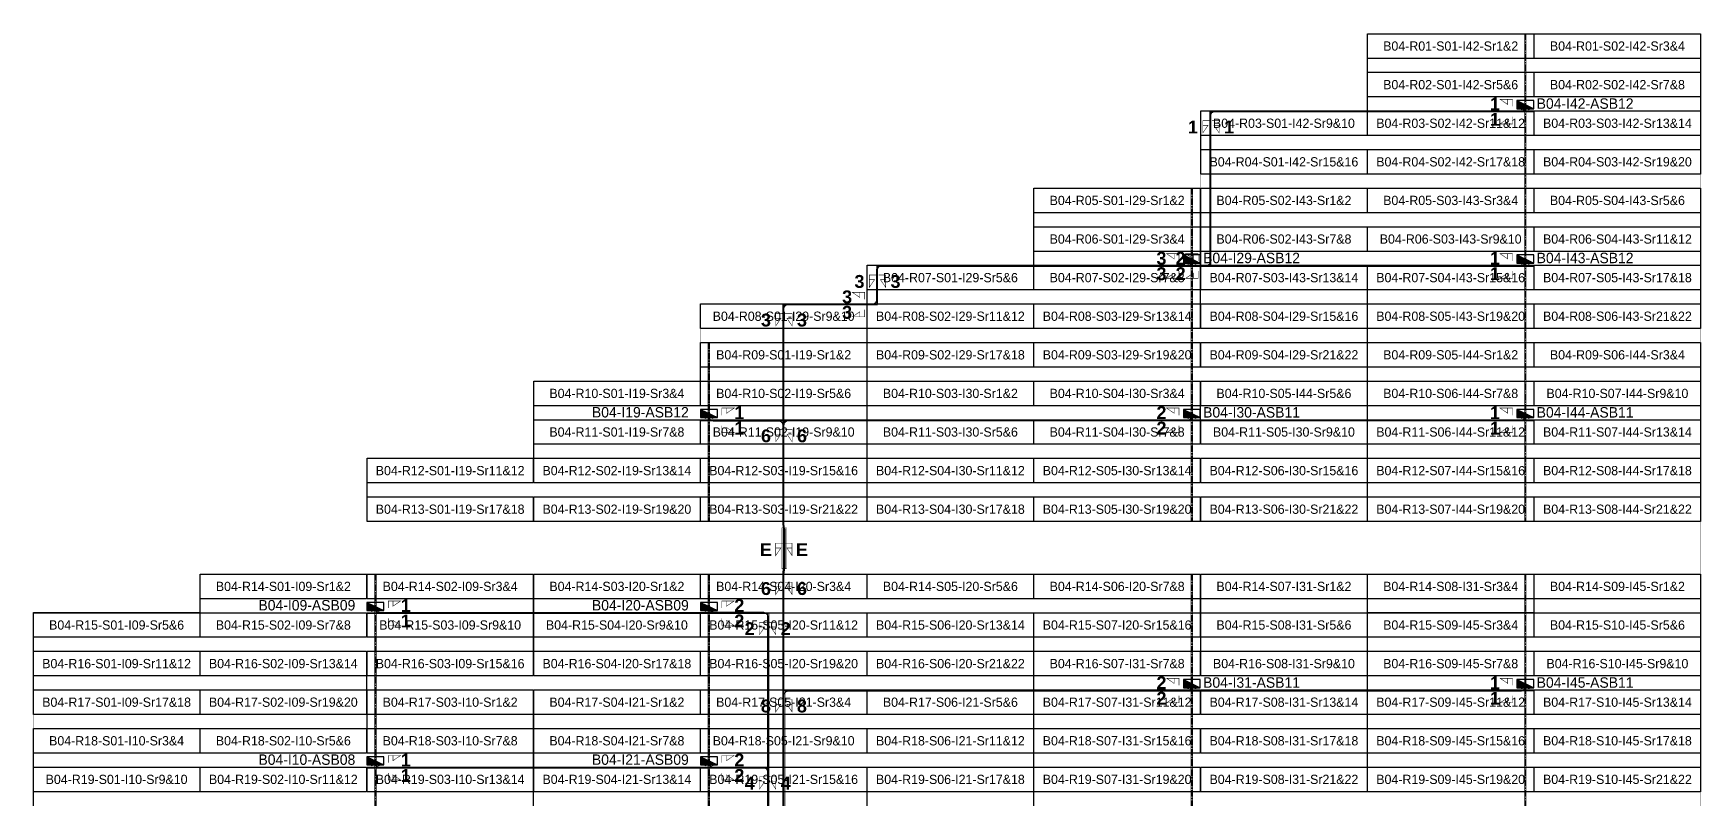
# Model space of a CAD drawing. Header units: metres. Extents: x 530075 to 530399, y 2675487 to 2675927.
# Drawn here: x 530074.7 to 530398.6, y 2675777.9 to 2675926.7 of the extents above; entities that cross this region are included whole.
import ezdxf
from ezdxf.enums import TextEntityAlignment as Align

# ---------------------------------------------------------------- set-up
doc = ezdxf.new("R2010")
doc.units = ezdxf.units.M
doc.linetypes.add('CENTER', pattern=[2, 1.25, -0.25, 0.25, -0.25])
for name, color, linetype in [('300mm Hume Pipe', 74, 'Continuous'), ('DC Trench BL-04', 40, 'Continuous'), ('E-Inverter Grouping', 2, 'Continuous'), ('Excavation', 7, 'Continuous'), ('Inverter Block-04', 7, 'Continuous'), ('LT Cable(AG) INV to LT Panel BL-04', 2, 'Continuous'), ('Messenger Wire Block-04 (Master Path)', 30, 'Continuous'), ('Messenger Wire Block-04 (MW Path)', 191, 'Continuous'), ('Messenger Wire Exc Link', 7, 'Continuous'), ('MMS Table Block-04', 8, 'Continuous'), ('Plan Line - DC BL-04', 40, 'Continuous'), ('Section Marking BL-04', 2, 'Continuous'), ('Trench (AC)-BL04', 14, 'Continuous')]:
    doc.layers.add(name, color=color, linetype=linetype)
doc.layers.add('Boundary-12.5 MW Block', color=6, linetype='Continuous', lineweight=9)
doc.layers.add('PILE', color=1, linetype='Continuous', lineweight=15)
doc.styles.add('BoldTextStyle', font='arialbd.ttf')
doc.styles.get("Standard").update_dxf_attribs({"font": 'Adani Regular.ttf'})

# ---------------------------------------------------------------- blocks, each defined once
blk = doc.blocks.new('MMS Table (32.292 x 4.788)')
at = {"color": 0}
blk.add_lwpolyline([(0, -0.002), (0, 4.786), (32.292, 4.786), (32.292, -0.002)], close=True, dxfattribs=at)
at = {"color": 7}
blk.add_attdef('ID1', text='', height=1.8, dxfattribs=at).set_placement((16.146, 2.392), align=Align.MIDDLE_CENTER)
blk = doc.blocks.new('Inverter Block')
h = blk.add_hatch(color=0)
h.dxf.hatch_style = 1
h.paths.add_polyline_path([(-1.46, 2.27), (-1.46, 0.85), (1.46, 0.85)])
at = {"color": 0}
blk.add_lwpolyline([(1.46, 2.27), (-1.46, 2.27), (-1.46, 0.85), (1.46, 0.85)], close=True, dxfattribs=at)
blk.add_lwpolyline([(-1.46, 2.27), (1.46, 0.85)], dxfattribs=at)
at = {"layer": 'PILE'}
for centre in [(-0.61, 0.85), (0.61, 0.85)]:
    blk.add_circle(centre, 0.156, dxfattribs=at)
at = {"color": 7}
blk.add_attdef('ID', (-1.46, 3.01), '', height=1.8, dxfattribs=at)

msp = doc.modelspace()

# ---------------------------------------------------------------- hatches: boundary and pattern name
at = {"layer": '300mm Hume Pipe'}
h = msp.add_hatch(dxfattribs=at)
h.set_pattern_fill('ANSI37', color=74, scale=0.1)
h.set_pattern_definition([(45, (0, 0), (-0.224506403027, 0.224506403027), []), (135, (0, 0), (-0.224506403027, -0.224506403027), [])])
h.paths.add_polyline_path([(530220.68, 2675822.7), (530220.38, 2675822.7), (530220.38, 2675830.45), (530220.68, 2675830.45)])

# ---------------------------------------------------------------- linework, layer by layer
at = {"layer": '300mm Hume Pipe', "color": 74}
msp.add_lwpolyline([(530220.68, 2675822.7), (530220.38, 2675822.7), (530220.38, 2675830.45), (530220.68, 2675830.45)], close=True, dxfattribs=at)
at = {"layer": 'Boundary-12.5 MW Block', "const_width": 0.05}
msp.add_lwpolyline([(530074.71, 2675814.08), (530107.1, 2675814.08), (530107.1, 2675821.58), (530139.5, 2675821.58), (530139.5, 2675844.08), (530171.89, 2675844.08), (530171.89, 2675859.08), (530204.28, 2675859.08), (530204.28, 2675874.08), (530236.67, 2675874.08), (530236.67, 2675881.58), (530269.06, 2675881.58), (530269.06, 2675896.58), (530301.46, 2675896.58), (530301.46, 2675911.58), (530333.85, 2675911.58), (530333.85, 2675926.58), (530398.53, 2675926.58), (530398.53, 2675486.79), (530074.71, 2675486.79)], close=True, dxfattribs=at)
at = {"layer": 'DC Trench BL-04', "color": 40, "const_width": 0.15}
for points in [[(530364.65, 2675926.58), (530364.35, 2675926.58), (530364.35, 2675831.79), (530364.65, 2675831.79)], [(530299.87, 2675896.58), (530299.57, 2675896.58), (530299.57, 2675831.79), (530299.87, 2675831.79)], [(530206.07, 2675866.58), (530205.77, 2675866.58), (530205.77, 2675831.79), (530206.07, 2675831.79)], [(530141.28, 2675821.58), (530140.98, 2675821.58), (530140.98, 2675696.79), (530141.28, 2675696.79)], [(530299.87, 2675821.58), (530299.57, 2675821.58), (530299.57, 2675696.79), (530299.87, 2675696.79)], [(530364.65, 2675821.58), (530364.35, 2675821.58), (530364.35, 2675696.79), (530364.65, 2675696.79)]]:
    msp.add_lwpolyline(points, close=True, dxfattribs=at)
msp.add_lwpolyline([(530202.56, 2675731.88, -0.414214), (530203.46, 2675732.78), (530205.17, 2675732.78, 0.414214), (530206.07, 2675733.68), (530206.07, 2675821.58), (530205.77, 2675821.58), (530205.77, 2675733.98, -0.414214), (530204.87, 2675733.08), (530203.16, 2675733.08, 0.414214), (530202.26, 2675732.18), (530202.26, 2675696.79), (530202.56, 2675696.79)], format="xyb", close=True, dxfattribs=at)
at = {"layer": 'E-Inverter Grouping', "color": 3}
for points in [[(530398.53, 2675899.29), (530301.46, 2675899.29), (530301.46, 2675911.58), (530333.85, 2675911.58), (530333.85, 2675926.58), (530398.53, 2675926.58)], [(530171.79, 2675801.79), (530139.4, 2675801.79), (530139.4, 2675794.29), (530074.71, 2675794.29), (530074.71, 2675814.08), (530107.1, 2675814.08), (530107.1, 2675821.58), (530171.79, 2675821.58)], [(530171.79, 2675771.79), (530074.71, 2675771.79), (530074.71, 2675791.58), (530139.5, 2675791.58), (530139.5, 2675799.08), (530171.79, 2675799.08)], [(530268.96, 2675771.79), (530236.67, 2675771.79), (530236.67, 2675779.29), (530171.89, 2675779.29), (530171.89, 2675799.08), (530268.96, 2675799.08)]]:
    msp.add_lwpolyline(points, close=True, dxfattribs=at)
at = {"layer": 'E-Inverter Grouping'}
for points in [[(530301.36, 2675874.08), (530333.75, 2675874.08), (530333.75, 2675861.79), (530236.67, 2675861.79), (530236.67, 2675869.29), (530204.28, 2675869.29), (530204.28, 2675874.08), (530236.67, 2675874.08), (530236.67, 2675881.58), (530269.06, 2675881.58), (530269.06, 2675896.58), (530301.36, 2675896.58)], [(530398.53, 2675869.29), (530333.85, 2675869.29), (530333.85, 2675876.79), (530301.46, 2675876.79), (530301.46, 2675896.58), (530398.53, 2675896.58)], [(530139.5, 2675844.08), (530171.89, 2675844.08), (530171.89, 2675859.08), (530204.28, 2675859.08), (530204.28, 2675866.58), (530236.57, 2675866.58), (530236.57, 2675831.79), (530139.5, 2675831.79)], [(530333.85, 2675831.79), (530333.85, 2675854.29), (530301.46, 2675854.29), (530301.46, 2675859.08), (530333.85, 2675859.08), (530333.85, 2675866.58), (530398.53, 2675866.58), (530398.53, 2675831.79)], [(530236.67, 2675831.79), (530236.67, 2675859.08), (530301.36, 2675859.08), (530301.36, 2675851.58), (530333.75, 2675851.58), (530333.75, 2675831.79)], [(530301.36, 2675809.29), (530268.96, 2675809.29), (530268.96, 2675801.79), (530171.89, 2675801.79), (530171.89, 2675821.58), (530301.36, 2675821.58)], [(530366.14, 2675821.58), (530366.14, 2675816.79), (530333.75, 2675816.79), (530333.75, 2675779.29), (530269.06, 2675779.29), (530269.06, 2675806.58), (530301.46, 2675806.58), (530301.46, 2675821.58)], [(530398.53, 2675779.29), (530333.85, 2675779.29), (530333.85, 2675814.08), (530366.24, 2675814.08), (530366.24, 2675821.58), (530398.53, 2675821.58)]]:
    msp.add_lwpolyline(points, close=True, dxfattribs=at)
at = {"layer": 'Excavation', "color": 2, "const_width": 0.1}
msp.add_lwpolyline([(530220.53, 2675830.63), (530220.53, 2675822.54)], dxfattribs=at)
at = {"layer": 'LT Cable(AG) INV to LT Panel BL-04', "color": 5}
for points in [[(530220.41, 2675734), (530220.41, 2675821.73, -0.016197), (530220.41, 2675821.79), (530220.46, 2675822.52, 0.016187), (530220.46, 2675822.57), (530220.46, 2675830.61, 0.013326), (530220.46, 2675830.66), (530220.41, 2675831.5, -0.013326), (530220.41, 2675831.54), (530220.41, 2675873.11, -0.414214), (530221.31, 2675874.01), (530237.68, 2675874.01, 0.414214), (530238.58, 2675874.91), (530238.58, 2675880.61, -0.414214), (530239.48, 2675881.51), (530302.46, 2675881.51, 0.414214), (530303.36, 2675882.41), (530303.36, 2675910.61, -0.414214), (530304.26, 2675911.51), (530363.6, 2675911.51, 0.414214), (530364.5, 2675912.41), (530364.5, 2675912.69)], [(530220.39, 2675734), (530220.38, 2675821.73, -0.016197), (530220.38, 2675821.79), (530220.43, 2675822.52, 0.016187), (530220.43, 2675822.57), (530220.43, 2675830.61, 0.013326), (530220.43, 2675830.66), (530220.39, 2675831.49, -0.013326), (530220.39, 2675831.54), (530220.39, 2675873.14, -0.414214), (530221.29, 2675874.04), (530237.66, 2675874.04, 0.414214), (530238.56, 2675874.94), (530238.56, 2675880.64, -0.414214), (530239.46, 2675881.54), (530298.82, 2675881.54, 0.414214), (530299.72, 2675882.44), (530299.72, 2675882.69)], [(530220.44, 2675734), (530220.43, 2675821.73, -0.016197), (530220.43, 2675821.79), (530220.48, 2675822.51, 0.016187), (530220.48, 2675822.57), (530220.48, 2675830.61, 0.013326), (530220.48, 2675830.66), (530220.44, 2675831.5, -0.013326), (530220.44, 2675831.54), (530220.44, 2675873.09, -0.414214), (530221.34, 2675873.99), (530237.71, 2675873.99, 0.414214), (530238.61, 2675874.89), (530238.61, 2675880.59, -0.414214), (530239.51, 2675881.49), (530363.6, 2675881.49, 0.414214), (530364.5, 2675882.39), (530364.5, 2675882.69)], [(530228.35, 2675719.73, -0.325999), (530227.72, 2675720.59), (530227.72, 2675723.78, 0.214019), (530227.42, 2675724.45), (530220.71, 2675730.43, -0.214019), (530220.41, 2675731.1), (530220.41, 2675732.89, 0.011115), (530220.41, 2675732.93), (530220.36, 2675733.96, -0.011105), (530220.36, 2675734), (530220.36, 2675821.73, -0.016197), (530220.36, 2675821.79), (530220.41, 2675822.52, 0.016187), (530220.41, 2675822.58), (530220.41, 2675830.61, 0.013326), (530220.41, 2675830.65), (530220.36, 2675831.49, -0.013326), (530220.36, 2675831.54), (530220.36, 2675850.41, 0.414214), (530219.46, 2675851.31), (530206.82, 2675851.31, -0.414214), (530205.92, 2675852.21), (530205.92, 2675852.69)], [(530230.42, 2675719.79), (530228.72, 2675719.79, -0.414214), (530227.82, 2675720.69), (530227.82, 2675723.82, 0.214019), (530227.52, 2675724.5), (530220.81, 2675730.47, -0.214019), (530220.51, 2675731.15), (530220.51, 2675732.9, 0.011115), (530220.51, 2675732.94), (530220.46, 2675733.96, -0.011105), (530220.46, 2675734), (530220.46, 2675821.73, -0.016197), (530220.46, 2675821.79), (530220.51, 2675822.51, 0.016187), (530220.51, 2675822.57), (530220.51, 2675830.61, 0.013326), (530220.51, 2675830.66), (530220.46, 2675831.5, -0.013326), (530220.46, 2675831.54), (530220.46, 2675850.56, -0.414214), (530221.36, 2675851.46), (530298.82, 2675851.46, 0.414214), (530299.72, 2675852.36), (530299.72, 2675852.69)], [(530230.42, 2675719.81), (530228.75, 2675719.81, -0.414214), (530227.85, 2675720.71), (530227.85, 2675723.83, 0.214019), (530227.55, 2675724.51), (530220.83, 2675730.48, -0.214019), (530220.53, 2675731.16), (530220.53, 2675732.9, 0.011115), (530220.53, 2675732.94), (530220.49, 2675733.96, -0.011105), (530220.49, 2675734), (530220.48, 2675821.73, -0.016197), (530220.48, 2675821.79), (530220.53, 2675822.51, 0.016187), (530220.53, 2675822.57), (530220.53, 2675830.61, 0.013326), (530220.53, 2675830.66), (530220.49, 2675831.5, -0.013326), (530220.49, 2675831.55), (530220.49, 2675850.54, -0.414214), (530221.39, 2675851.44), (530363.6, 2675851.44, 0.414214), (530364.5, 2675852.34), (530364.5, 2675852.69)], [(530230.42, 2675719.84), (530228.77, 2675719.84, -0.414214), (530227.87, 2675720.74), (530227.87, 2675723.85, 0.214019), (530227.57, 2675724.52), (530220.86, 2675730.5, -0.214019), (530220.56, 2675731.17), (530220.56, 2675732.9, 0.011115), (530220.56, 2675732.94), (530220.51, 2675733.96, -0.011105), (530220.51, 2675734), (530220.51, 2675798.01, -0.414225), (530221.41, 2675798.91), (530298.82, 2675798.91, 0.414214), (530299.72, 2675799.81), (530299.72, 2675800.19)], [(530230.42, 2675719.86), (530228.8, 2675719.86, -0.414214), (530227.9, 2675720.76), (530227.9, 2675723.86, 0.214019), (530227.6, 2675724.53), (530220.88, 2675730.51, -0.214019), (530220.58, 2675731.18), (530220.58, 2675732.9, 0.011115), (530220.58, 2675732.94), (530220.54, 2675733.96, -0.011105), (530220.54, 2675734), (530220.53, 2675797.99, -0.414225), (530221.43, 2675798.89), (530363.6, 2675798.89, 0.414214), (530364.5, 2675799.79), (530364.5, 2675800.19)]]:
    msp.add_lwpolyline(points, format="xyb", dxfattribs=at)
at = {"layer": 'LT Cable(AG) INV to LT Panel BL-04'}
for points in [[(530227.33, 2675719.3), (530226.69, 2675719.3, -0.159535), (530226.16, 2675719.47), (530224.64, 2675720.59, 0.103275), (530224.28, 2675720.66), (530218.51, 2675720.66, -0.414214), (530217.61, 2675721.56), (530217.61, 2675732.85, 0.040883), (530217.6, 2675733), (530217.43, 2675734.01, -0.040883), (530217.42, 2675734.15), (530217.42, 2675813.15, 0.414214), (530216.52, 2675814.05), (530142.03, 2675814.05, -0.414214), (530141.13, 2675814.95), (530141.13, 2675815.19)], [(530227.33, 2675719.32), (530226.7, 2675719.32, -0.159395), (530226.17, 2675719.5), (530224.65, 2675720.61, 0.103275), (530224.29, 2675720.69), (530218.54, 2675720.69, -0.414214), (530217.64, 2675721.59), (530217.64, 2675732.85, 0.040883), (530217.63, 2675733), (530217.46, 2675734.01, -0.040883), (530217.45, 2675734.16), (530217.45, 2675813.18, 0.414214), (530216.55, 2675814.08), (530206.82, 2675814.08, -0.414214), (530205.92, 2675814.98), (530205.92, 2675815.19)], [(530229.32, 2675719.25), (530226.68, 2675719.25, -0.159818), (530226.14, 2675719.42), (530224.63, 2675720.54, 0.103275), (530224.27, 2675720.61), (530218.46, 2675720.61, -0.414214), (530217.56, 2675721.51), (530217.56, 2675732.85, 0.040883), (530217.55, 2675732.99), (530217.38, 2675734, -0.040883), (530217.37, 2675734.15), (530217.37, 2675783.07, 0.414214), (530216.47, 2675783.97), (530142.03, 2675783.97, -0.414214), (530141.13, 2675784.87), (530141.13, 2675785.19)], [(530227.33, 2675719.27), (530226.68, 2675719.27, -0.159676), (530226.15, 2675719.45), (530224.64, 2675720.56, 0.103275), (530224.28, 2675720.64), (530218.49, 2675720.64, -0.414214), (530217.59, 2675721.54), (530217.59, 2675732.85, 0.040883), (530217.58, 2675732.99), (530217.41, 2675734.01, -0.040883), (530217.4, 2675734.15), (530217.4, 2675783.1, 0.414214), (530216.5, 2675784), (530206.82, 2675784, -0.414214), (530205.92, 2675784.9), (530205.92, 2675785.19)]]:
    msp.add_lwpolyline(points, format="xyb", dxfattribs=at)
at = {"layer": 'Messenger Wire Block-04 (Master Path)'}
for points in [[(530303.44, 2675881.44), (530303.44, 2675911.44)], [(530303.44, 2675911.44), (530366.14, 2675911.44)], [(530238.66, 2675873.94), (530238.66, 2675881.44)], [(530238.66, 2675881.44), (530366.14, 2675881.44)], [(530220.49, 2675831.52), (530220.49, 2675874.08)], [(530220.49, 2675873.94), (530238.66, 2675873.94)], [(530204.31, 2675851.44), (530366.14, 2675851.44)], [(530220.49, 2675733.98), (530220.48, 2675821.76)], [(530139.53, 2675813.96), (530217.33, 2675813.96)], [(530217.33, 2675734.07), (530217.33, 2675813.96)], [(530220.49, 2675798.94), (530366.14, 2675798.94)], [(530139.53, 2675783.94), (530217.33, 2675783.94)]]:
    msp.add_lwpolyline(points, dxfattribs=at)
at = {"layer": 'Messenger Wire Block-04 (MW Path)', "const_width": 0.1}
for points in [[(530303.19, 2675881.44), (530303.19, 2675911.44)], [(530303.44, 2675911.44), (530366.14, 2675911.44)], [(530238.41, 2675873.94), (530238.41, 2675881.44)], [(530238.66, 2675881.44), (530366.14, 2675881.44)], [(530220.24, 2675831.52), (530220.24, 2675874.08)], [(530220.49, 2675873.94), (530238.66, 2675873.94)], [(530204.31, 2675851.44), (530366.14, 2675851.44)], [(530220.24, 2675733.98), (530220.23, 2675821.76)], [(530139.53, 2675813.96), (530217.33, 2675813.96)], [(530217.58, 2675734.07), (530217.58, 2675813.96)], [(530220.49, 2675798.94), (530366.14, 2675798.94)], [(530220.74, 2675733.98), (530220.73, 2675798.94)], [(530139.53, 2675783.94), (530217.33, 2675783.94)]]:
    msp.add_lwpolyline(points, dxfattribs=at)
at = {"layer": 'Messenger Wire Exc Link'}
for points in [[(530220.53, 2675830.63), (530220.49, 2675831.52)], [(530220.53, 2675822.54), (530220.48, 2675821.76)]]:
    msp.add_lwpolyline(points, dxfattribs=at)
at = {"layer": 'Plan Line - DC BL-04', "color": 6, "linetype": 'CENTER'}
for points in [[(530364.5, 2675926.58), (530364.5, 2675831.79)], [(530299.72, 2675896.58), (530299.72, 2675831.79)], [(530205.92, 2675866.58), (530205.92, 2675831.79)], [(530141.13, 2675821.58), (530141.13, 2675696.79)], [(530205.92, 2675821.58), (530205.92, 2675732.93)], [(530299.72, 2675821.58), (530299.72, 2675696.79)], [(530364.5, 2675821.58), (530364.5, 2675696.79)]]:
    msp.add_lwpolyline(points, dxfattribs=at)
at = {"layer": 'Section Marking BL-04', "color": 94, "lineweight": 35, "true_color": 0x00a500, "const_width": 0.1}
for points in [[(530362, 2675912.44), (530362, 2675913.83), (530359.6, 2675913.83), (530361.08, 2675912.82), (530361.08, 2675913.83)], [(530303.24, 2675909.69), (530301.85, 2675909.69), (530301.85, 2675907.29), (530302.86, 2675908.77), (530301.85, 2675908.77)], [(530303.64, 2675909.69), (530305.03, 2675909.69), (530305.03, 2675907.29), (530304.02, 2675908.77), (530305.03, 2675908.77)], [(530362, 2675910.44), (530362, 2675909.05), (530359.6, 2675909.05), (530361.08, 2675910.06), (530361.08, 2675909.05)], [(530297.22, 2675882.44), (530297.22, 2675883.83), (530294.82, 2675883.83), (530296.3, 2675882.82), (530296.3, 2675883.83)], [(530300.94, 2675882.44), (530300.94, 2675883.83), (530298.54, 2675883.83), (530300.02, 2675882.82), (530300.02, 2675883.83)], [(530362, 2675882.44), (530362, 2675883.83), (530359.6, 2675883.83), (530361.08, 2675882.82), (530361.08, 2675883.83)], [(530238.46, 2675879.69), (530237.07, 2675879.69), (530237.07, 2675877.29), (530238.08, 2675878.77), (530237.07, 2675878.77)], [(530238.86, 2675879.69), (530240.25, 2675879.69), (530240.25, 2675877.29), (530239.24, 2675878.77), (530240.25, 2675878.77)], [(530297.22, 2675880.44), (530297.22, 2675879.05), (530294.82, 2675879.05), (530296.3, 2675880.06), (530296.3, 2675879.05)], [(530300.94, 2675880.44), (530300.94, 2675879.05), (530298.54, 2675879.05), (530300.02, 2675880.06), (530300.02, 2675879.05)], [(530362, 2675880.44), (530362, 2675879.05), (530359.6, 2675879.05), (530361.08, 2675880.06), (530361.08, 2675879.05)], [(530236.16, 2675874.94), (530236.16, 2675876.33), (530233.76, 2675876.33), (530235.24, 2675875.32), (530235.24, 2675876.33)], [(530220.29, 2675872.19), (530218.9, 2675872.19), (530218.9, 2675869.79), (530219.91, 2675871.27), (530218.9, 2675871.27)], [(530220.69, 2675872.19), (530222.08, 2675872.19), (530222.08, 2675869.79), (530221.07, 2675871.27), (530222.08, 2675871.27)], [(530236.16, 2675872.94), (530236.16, 2675871.55), (530233.76, 2675871.55), (530235.24, 2675872.56), (530235.24, 2675871.55)], [(530208.42, 2675852.44), (530208.42, 2675853.83), (530210.82, 2675853.83), (530209.34, 2675852.82), (530209.34, 2675853.83)], [(530297.22, 2675852.44), (530297.22, 2675853.83), (530294.82, 2675853.83), (530296.3, 2675852.82), (530296.3, 2675853.83)], [(530362, 2675852.44), (530362, 2675853.83), (530359.6, 2675853.83), (530361.08, 2675852.82), (530361.08, 2675853.83)], [(530208.42, 2675850.44), (530208.42, 2675849.05), (530210.82, 2675849.05), (530209.34, 2675850.06), (530209.34, 2675849.05)], [(530220.29, 2675849.69), (530218.9, 2675849.69), (530218.9, 2675847.29), (530219.91, 2675848.77), (530218.9, 2675848.77)], [(530220.69, 2675849.69), (530222.08, 2675849.69), (530222.08, 2675847.29), (530221.07, 2675848.77), (530222.08, 2675848.77)], [(530297.22, 2675850.44), (530297.22, 2675849.05), (530294.82, 2675849.05), (530296.3, 2675850.06), (530296.3, 2675849.05)], [(530362, 2675850.44), (530362, 2675849.05), (530359.6, 2675849.05), (530361.08, 2675850.06), (530361.08, 2675849.05)], [(530220.28, 2675827.57), (530218.89, 2675827.57), (530218.89, 2675825.17), (530219.9, 2675826.65), (530218.89, 2675826.65)], [(530220.68, 2675827.57), (530222.07, 2675827.57), (530222.07, 2675825.17), (530221.06, 2675826.65), (530222.07, 2675826.65)], [(530220.28, 2675820.01), (530218.89, 2675820.01), (530218.89, 2675817.61), (530219.9, 2675819.09), (530218.89, 2675819.09)], [(530220.68, 2675820.01), (530222.07, 2675820.01), (530222.07, 2675817.61), (530221.06, 2675819.09), (530222.07, 2675819.09)], [(530143.63, 2675814.96), (530143.63, 2675816.35), (530146.03, 2675816.35), (530144.55, 2675815.34), (530144.55, 2675816.35)], [(530208.42, 2675814.96), (530208.42, 2675816.35), (530210.82, 2675816.35), (530209.34, 2675815.34), (530209.34, 2675816.35)], [(530143.63, 2675812.96), (530143.63, 2675811.57), (530146.03, 2675811.57), (530144.55, 2675812.58), (530144.55, 2675811.57)], [(530208.42, 2675812.96), (530208.42, 2675811.57), (530210.82, 2675811.57), (530209.34, 2675812.58), (530209.34, 2675811.57)], [(530217.13, 2675812.21), (530215.74, 2675812.21), (530215.74, 2675809.81), (530216.75, 2675811.29), (530215.74, 2675811.29)], [(530217.53, 2675812.21), (530218.92, 2675812.21), (530218.92, 2675809.81), (530217.91, 2675811.29), (530218.92, 2675811.29)], [(530297.22, 2675799.94), (530297.22, 2675801.33), (530294.82, 2675801.33), (530296.3, 2675800.32), (530296.3, 2675801.33)], [(530362, 2675799.94), (530362, 2675801.33), (530359.6, 2675801.33), (530361.08, 2675800.32), (530361.08, 2675801.33)], [(530297.22, 2675797.94), (530297.22, 2675796.55), (530294.82, 2675796.55), (530296.3, 2675797.56), (530296.3, 2675796.55)], [(530362, 2675797.94), (530362, 2675796.55), (530359.6, 2675796.55), (530361.08, 2675797.56), (530361.08, 2675796.55)], [(530220.28, 2675797.19), (530218.89, 2675797.19), (530218.89, 2675794.79), (530219.9, 2675796.27), (530218.89, 2675796.27)], [(530220.68, 2675797.19), (530222.07, 2675797.19), (530222.07, 2675794.79), (530221.06, 2675796.27), (530222.07, 2675796.27)], [(530143.63, 2675784.94), (530143.63, 2675786.33), (530146.03, 2675786.33), (530144.55, 2675785.32), (530144.55, 2675786.33)], [(530208.42, 2675784.94), (530208.42, 2675786.33), (530210.82, 2675786.33), (530209.34, 2675785.32), (530209.34, 2675786.33)], [(530143.63, 2675782.94), (530143.63, 2675781.55), (530146.03, 2675781.55), (530144.55, 2675782.56), (530144.55, 2675781.55)], [(530208.42, 2675782.94), (530208.42, 2675781.55), (530210.82, 2675781.55), (530209.34, 2675782.56), (530209.34, 2675781.55)], [(530217.13, 2675782.19), (530215.74, 2675782.19), (530215.74, 2675779.79), (530216.75, 2675781.27), (530215.74, 2675781.27)], [(530217.53, 2675782.19), (530218.92, 2675782.19), (530218.92, 2675779.79), (530217.91, 2675781.27), (530218.92, 2675781.27)]]:
    msp.add_lwpolyline(points, dxfattribs=at)
at = {"layer": 'Trench (AC)-BL04', "const_width": 0.1}
msp.add_lwpolyline([(530220.98, 2675830.57), (530220.98, 2675822.62), (530220.08, 2675822.62), (530220.08, 2675830.57)], close=True, dxfattribs=at)

# ---------------------------------------------------------------- block references
at = {"layer": 'Inverter Block-04'}
ref = msp.add_blockref('Inverter Block', (530364.5, 2675911.03), dxfattribs=dict(at, xscale=1.124999999976148, yscale=1.124999999976148, zscale=1.124999999976148))
ref.add_attrib('ID', 'B04-I42-ASB12', (530366.7, 2675911.99), dxfattribs={"layer": '0', "color": 7, "height": 2.025})
ref = msp.add_blockref('Inverter Block', (530299.72, 2675881.03), dxfattribs=dict(at, xscale=1.124999999976148, yscale=1.124999999976148, zscale=1.124999999976148))
ref.add_attrib('ID', 'B04-I29-ASB12', (530301.91, 2675881.99), dxfattribs={"layer": '0', "color": 7, "height": 2.025})
ref = msp.add_blockref('Inverter Block', (530364.5, 2675881.03), dxfattribs=dict(at, xscale=1.124999999976148, yscale=1.124999999976148, zscale=1.124999999976148))
ref.add_attrib('ID', 'B04-I43-ASB12', (530366.7, 2675881.99), dxfattribs={"layer": '0', "color": 7, "height": 2.025})
ref = msp.add_blockref('Inverter Block', (530205.92, 2675851.03), dxfattribs=dict(at, xscale=1.124999999976148, yscale=1.124999999976148, zscale=1.124999999976148))
ref.add_attrib('ID', 'B04-I19-ASB12', (530183.19, 2675852.01), dxfattribs={"layer": '0', "color": 7, "height": 2.025})
ref = msp.add_blockref('Inverter Block', (530299.72, 2675851.03), dxfattribs=dict(at, xscale=1.124999999976148, yscale=1.124999999976148, zscale=1.124999999976148))
ref.add_attrib('ID', 'B04-I30-ASB11', (530301.91, 2675851.99), dxfattribs={"layer": '0', "color": 7, "height": 2.025})
ref = msp.add_blockref('Inverter Block', (530364.5, 2675851.03), dxfattribs=dict(at, xscale=1.124999999976148, yscale=1.124999999976148, zscale=1.124999999976148))
ref.add_attrib('ID', 'B04-I44-ASB11', (530366.7, 2675851.99), dxfattribs={"layer": '0', "color": 7, "height": 2.025})
ref = msp.add_blockref('Inverter Block', (530141.13, 2675813.53), dxfattribs=dict(at, xscale=1.124999999976148, yscale=1.124999999976148, zscale=1.124999999976148))
ref.add_attrib('ID', 'B04-I09-ASB09', (530118.41, 2675814.51), dxfattribs={"layer": '0', "color": 7, "height": 2.025})
ref = msp.add_blockref('Inverter Block', (530205.92, 2675813.53), dxfattribs=dict(at, xscale=1.124999999976148, yscale=1.124999999976148, zscale=1.124999999976148))
ref.add_attrib('ID', 'B04-I20-ASB09', (530183.19, 2675814.51), dxfattribs={"layer": '0', "color": 7, "height": 2.025})
ref = msp.add_blockref('Inverter Block', (530299.72, 2675798.53), dxfattribs=dict(at, xscale=1.124999999976148, yscale=1.124999999976148, zscale=1.124999999976148))
ref.add_attrib('ID', 'B04-I31-ASB11', (530301.91, 2675799.49), dxfattribs={"layer": '0', "color": 7, "height": 2.025})
ref = msp.add_blockref('Inverter Block', (530364.5, 2675798.53), dxfattribs=dict(at, xscale=1.124999999976148, yscale=1.124999999976148, zscale=1.124999999976148))
ref.add_attrib('ID', 'B04-I45-ASB11', (530366.7, 2675799.49), dxfattribs={"layer": '0', "color": 7, "height": 2.025})
ref = msp.add_blockref('Inverter Block', (530141.13, 2675783.53), dxfattribs=dict(at, xscale=1.124999999976148, yscale=1.124999999976148, zscale=1.124999999976148))
ref.add_attrib('ID', 'B04-I10-ASB08', (530118.41, 2675784.51), dxfattribs={"layer": '0', "color": 7, "height": 2.025})
ref = msp.add_blockref('Inverter Block', (530205.92, 2675783.53), dxfattribs=dict(at, xscale=1.124999999976148, yscale=1.124999999976148, zscale=1.124999999976148))
ref.add_attrib('ID', 'B04-I21-ASB09', (530183.19, 2675784.51), dxfattribs={"layer": '0', "color": 7, "height": 2.025})
at = {"layer": 'MMS Table Block-04'}
for p, values in [((530333.85, 2675921.79), {'ID1': 'B04-R01-S01-I42-Sr1&2'}), ((530366.24, 2675921.79), {'ID1': 'B04-R01-S02-I42-Sr3&4'}), ((530333.85, 2675914.29), {'ID1': 'B04-R02-S01-I42-Sr5&6'}), ((530366.24, 2675914.29), {'ID1': 'B04-R02-S02-I42-Sr7&8'}), ((530301.46, 2675906.79), {'ID1': 'B04-R03-S01-I42-Sr9&10'}), ((530333.85, 2675906.79), {'ID1': 'B04-R03-S02-I42-Sr11&12'}), ((530366.24, 2675906.79), {'ID1': 'B04-R03-S03-I42-Sr13&14'}), ((530301.46, 2675899.29), {'ID1': 'B04-R04-S01-I42-Sr15&16'}), ((530333.85, 2675899.29), {'ID1': 'B04-R04-S02-I42-Sr17&18'}), ((530366.24, 2675899.29), {'ID1': 'B04-R04-S03-I42-Sr19&20'}), ((530269.06, 2675891.79), {'ID1': 'B04-R05-S01-I29-Sr1&2'}), ((530301.46, 2675891.79), {'ID1': 'B04-R05-S02-I43-Sr1&2'}), ((530333.85, 2675891.79), {'ID1': 'B04-R05-S03-I43-Sr3&4'}), ((530366.24, 2675891.79), {'ID1': 'B04-R05-S04-I43-Sr5&6'}), ((530269.06, 2675884.29), {'ID1': 'B04-R06-S01-I29-Sr3&4'}), ((530301.46, 2675884.29), {'ID1': 'B04-R06-S02-I43-Sr7&8'}), ((530333.85, 2675884.29), {'ID1': 'B04-R06-S03-I43-Sr9&10'}), ((530366.24, 2675884.29), {'ID1': 'B04-R06-S04-I43-Sr11&12'}), ((530236.67, 2675876.79), {'ID1': 'B04-R07-S01-I29-Sr5&6'}), ((530269.06, 2675876.79), {'ID1': 'B04-R07-S02-I29-Sr7&8'}), ((530301.46, 2675876.79), {'ID1': 'B04-R07-S03-I43-Sr13&14'}), ((530333.85, 2675876.79), {'ID1': 'B04-R07-S04-I43-Sr15&16'}), ((530366.24, 2675876.79), {'ID1': 'B04-R07-S05-I43-Sr17&18'}), ((530204.28, 2675869.29), {'ID1': 'B04-R08-S01-I29-Sr9&10'}), ((530236.67, 2675869.29), {'ID1': 'B04-R08-S02-I29-Sr11&12'}), ((530269.06, 2675869.29), {'ID1': 'B04-R08-S03-I29-Sr13&14'}), ((530301.46, 2675869.29), {'ID1': 'B04-R08-S04-I29-Sr15&16'}), ((530333.85, 2675869.29), {'ID1': 'B04-R08-S05-I43-Sr19&20'}), ((530366.24, 2675869.29), {'ID1': 'B04-R08-S06-I43-Sr21&22'}), ((530204.28, 2675861.79), {'ID1': 'B04-R09-S01-I19-Sr1&2'}), ((530236.67, 2675861.79), {'ID1': 'B04-R09-S02-I29-Sr17&18'}), ((530269.06, 2675861.79), {'ID1': 'B04-R09-S03-I29-Sr19&20'}), ((530301.46, 2675861.79), {'ID1': 'B04-R09-S04-I29-Sr21&22'}), ((530333.85, 2675861.79), {'ID1': 'B04-R09-S05-I44-Sr1&2'}), ((530366.24, 2675861.79), {'ID1': 'B04-R09-S06-I44-Sr3&4'}), ((530171.89, 2675854.29), {'ID1': 'B04-R10-S01-I19-Sr3&4'}), ((530204.28, 2675854.29), {'ID1': 'B04-R10-S02-I19-Sr5&6'}), ((530236.67, 2675854.29), {'ID1': 'B04-R10-S03-I30-Sr1&2'}), ((530269.06, 2675854.29), {'ID1': 'B04-R10-S04-I30-Sr3&4'}), ((530301.46, 2675854.29), {'ID1': 'B04-R10-S05-I44-Sr5&6'}), ((530333.85, 2675854.29), {'ID1': 'B04-R10-S06-I44-Sr7&8'}), ((530366.24, 2675854.29), {'ID1': 'B04-R10-S07-I44-Sr9&10'}), ((530171.89, 2675846.79), {'ID1': 'B04-R11-S01-I19-Sr7&8'}), ((530204.28, 2675846.79), {'ID1': 'B04-R11-S02-I19-Sr9&10'}), ((530236.67, 2675846.79), {'ID1': 'B04-R11-S03-I30-Sr5&6'}), ((530269.06, 2675846.79), {'ID1': 'B04-R11-S04-I30-Sr7&8'}), ((530301.46, 2675846.79), {'ID1': 'B04-R11-S05-I30-Sr9&10'}), ((530333.85, 2675846.79), {'ID1': 'B04-R11-S06-I44-Sr11&12'}), ((530366.24, 2675846.79), {'ID1': 'B04-R11-S07-I44-Sr13&14'}), ((530139.5, 2675839.29), {'ID1': 'B04-R12-S01-I19-Sr11&12'}), ((530171.89, 2675839.29), {'ID1': 'B04-R12-S02-I19-Sr13&14'}), ((530204.28, 2675839.29), {'ID1': 'B04-R12-S03-I19-Sr15&16'}), ((530236.67, 2675839.29), {'ID1': 'B04-R12-S04-I30-Sr11&12'}), ((530269.06, 2675839.29), {'ID1': 'B04-R12-S05-I30-Sr13&14'}), ((530301.46, 2675839.29), {'ID1': 'B04-R12-S06-I30-Sr15&16'}), ((530333.85, 2675839.29), {'ID1': 'B04-R12-S07-I44-Sr15&16'}), ((530366.24, 2675839.29), {'ID1': 'B04-R12-S08-I44-Sr17&18'}), ((530139.5, 2675831.79), {'ID1': 'B04-R13-S01-I19-Sr17&18'}), ((530171.89, 2675831.79), {'ID1': 'B04-R13-S02-I19-Sr19&20'}), ((530204.28, 2675831.79), {'ID1': 'B04-R13-S03-I19-Sr21&22'}), ((530236.67, 2675831.79), {'ID1': 'B04-R13-S04-I30-Sr17&18'}), ((530269.06, 2675831.79), {'ID1': 'B04-R13-S05-I30-Sr19&20'}), ((530301.46, 2675831.79), {'ID1': 'B04-R13-S06-I30-Sr21&22'}), ((530333.85, 2675831.79), {'ID1': 'B04-R13-S07-I44-Sr19&20'}), ((530366.24, 2675831.79), {'ID1': 'B04-R13-S08-I44-Sr21&22'}), ((530107.1, 2675816.79), {'ID1': 'B04-R14-S01-I09-Sr1&2'}), ((530139.5, 2675816.79), {'ID1': 'B04-R14-S02-I09-Sr3&4'}), ((530171.89, 2675816.79), {'ID1': 'B04-R14-S03-I20-Sr1&2'}), ((530204.28, 2675816.79), {'ID1': 'B04-R14-S04-I20-Sr3&4'}), ((530236.67, 2675816.79), {'ID1': 'B04-R14-S05-I20-Sr5&6'}), ((530269.06, 2675816.79), {'ID1': 'B04-R14-S06-I20-Sr7&8'}), ((530301.46, 2675816.79), {'ID1': 'B04-R14-S07-I31-Sr1&2'}), ((530333.85, 2675816.79), {'ID1': 'B04-R14-S08-I31-Sr3&4'}), ((530366.24, 2675816.79), {'ID1': 'B04-R14-S09-I45-Sr1&2'}), ((530074.71, 2675809.29), {'ID1': 'B04-R15-S01-I09-Sr5&6'}), ((530107.1, 2675809.29), {'ID1': 'B04-R15-S02-I09-Sr7&8'}), ((530139.5, 2675809.29), {'ID1': 'B04-R15-S03-I09-Sr9&10'}), ((530171.89, 2675809.29), {'ID1': 'B04-R15-S04-I20-Sr9&10'}), ((530204.28, 2675809.29), {'ID1': 'B04-R15-S05-I20-Sr11&12'}), ((530236.67, 2675809.29), {'ID1': 'B04-R15-S06-I20-Sr13&14'}), ((530269.06, 2675809.29), {'ID1': 'B04-R15-S07-I20-Sr15&16'}), ((530301.46, 2675809.29), {'ID1': 'B04-R15-S08-I31-Sr5&6'}), ((530333.85, 2675809.29), {'ID1': 'B04-R15-S09-I45-Sr3&4'}), ((530366.24, 2675809.29), {'ID1': 'B04-R15-S10-I45-Sr5&6'}), ((530074.71, 2675801.79), {'ID1': 'B04-R16-S01-I09-Sr11&12'}), ((530107.1, 2675801.79), {'ID1': 'B04-R16-S02-I09-Sr13&14'}), ((530139.5, 2675801.79), {'ID1': 'B04-R16-S03-I09-Sr15&16'}), ((530171.89, 2675801.79), {'ID1': 'B04-R16-S04-I20-Sr17&18'}), ((530204.28, 2675801.79), {'ID1': 'B04-R16-S05-I20-Sr19&20'}), ((530236.67, 2675801.79), {'ID1': 'B04-R16-S06-I20-Sr21&22'}), ((530269.06, 2675801.79), {'ID1': 'B04-R16-S07-I31-Sr7&8'}), ((530301.46, 2675801.79), {'ID1': 'B04-R16-S08-I31-Sr9&10'}), ((530333.85, 2675801.79), {'ID1': 'B04-R16-S09-I45-Sr7&8'}), ((530366.24, 2675801.79), {'ID1': 'B04-R16-S10-I45-Sr9&10'}), ((530074.71, 2675794.29), {'ID1': 'B04-R17-S01-I09-Sr17&18'}), ((530107.1, 2675794.29), {'ID1': 'B04-R17-S02-I09-Sr19&20'}), ((530139.5, 2675794.29), {'ID1': 'B04-R17-S03-I10-Sr1&2'}), ((530171.89, 2675794.29), {'ID1': 'B04-R17-S04-I21-Sr1&2'}), ((530204.28, 2675794.29), {'ID1': 'B04-R17-S05-I21-Sr3&4'}), ((530236.67, 2675794.29), {'ID1': 'B04-R17-S06-I21-Sr5&6'}), ((530269.06, 2675794.29), {'ID1': 'B04-R17-S07-I31-Sr11&12'}), ((530301.46, 2675794.29), {'ID1': 'B04-R17-S08-I31-Sr13&14'}), ((530333.85, 2675794.29), {'ID1': 'B04-R17-S09-I45-Sr11&12'}), ((530366.24, 2675794.29), {'ID1': 'B04-R17-S10-I45-Sr13&14'}), ((530074.71, 2675786.79), {'ID1': 'B04-R18-S01-I10-Sr3&4'}), ((530107.1, 2675786.79), {'ID1': 'B04-R18-S02-I10-Sr5&6'}), ((530139.5, 2675786.79), {'ID1': 'B04-R18-S03-I10-Sr7&8'}), ((530171.89, 2675786.79), {'ID1': 'B04-R18-S04-I21-Sr7&8'}), ((530204.28, 2675786.79), {'ID1': 'B04-R18-S05-I21-Sr9&10'}), ((530236.67, 2675786.79), {'ID1': 'B04-R18-S06-I21-Sr11&12'}), ((530269.06, 2675786.79), {'ID1': 'B04-R18-S07-I31-Sr15&16'}), ((530301.46, 2675786.79), {'ID1': 'B04-R18-S08-I31-Sr17&18'}), ((530333.85, 2675786.79), {'ID1': 'B04-R18-S09-I45-Sr15&16'}), ((530366.24, 2675786.79), {'ID1': 'B04-R18-S10-I45-Sr17&18'}), ((530074.71, 2675779.29), {'ID1': 'B04-R19-S01-I10-Sr9&10'}), ((530107.1, 2675779.29), {'ID1': 'B04-R19-S02-I10-Sr11&12'}), ((530139.5, 2675779.29), {'ID1': 'B04-R19-S03-I10-Sr13&14'}), ((530171.89, 2675779.29), {'ID1': 'B04-R19-S04-I21-Sr13&14'}), ((530204.28, 2675779.29), {'ID1': 'B04-R19-S05-I21-Sr15&16'}), ((530236.67, 2675779.29), {'ID1': 'B04-R19-S06-I21-Sr17&18'}), ((530269.06, 2675779.29), {'ID1': 'B04-R19-S07-I31-Sr19&20'}), ((530301.46, 2675779.29), {'ID1': 'B04-R19-S08-I31-Sr21&22'}), ((530333.85, 2675779.29), {'ID1': 'B04-R19-S09-I45-Sr19&20'}), ((530366.24, 2675779.29), {'ID1': 'B04-R19-S10-I45-Sr21&22'})]:
    msp.add_blockref('MMS Table (32.292 x 4.788)', p, dxfattribs=at).add_auto_attribs(values)

# ---------------------------------------------------------------- texts
at = {"layer": 'Section Marking BL-04', "color": 94, "true_color": 0x00a500, "style": 'BoldTextStyle'}
for s, p in [('1', (530358.6, 2675912.94)), ('1', (530358.6, 2675909.94)), ('1', (530299.94, 2675908.44)), ('1', (530306.94, 2675908.44)), ('3', (530293.82, 2675882.94)), ('2', (530297.54, 2675882.94)), ('1', (530358.6, 2675882.94)), ('3', (530235.16, 2675878.44)), ('3', (530242.16, 2675878.44)), ('3', (530293.82, 2675879.94)), ('2', (530297.54, 2675879.94)), ('1', (530358.6, 2675879.94)), ('3', (530232.76, 2675875.44)), ('3', (530232.76, 2675872.44)), ('3', (530216.99, 2675870.94)), ('3', (530223.99, 2675870.94)), ('1', (530211.82, 2675852.94)), ('2', (530293.82, 2675852.94)), ('1', (530358.6, 2675852.94)), ('1', (530211.82, 2675849.94)), ('6', (530216.99, 2675848.44)), ('6', (530223.99, 2675848.44)), ('2', (530293.82, 2675849.94)), ('1', (530358.6, 2675849.94)), ('E', (530216.98, 2675826.32)), ('E', (530223.98, 2675826.32)), ('6', (530216.98, 2675818.76)), ('6', (530223.98, 2675818.76)), ('1', (530147.03, 2675815.46)), ('2', (530211.82, 2675815.46)), ('1', (530147.03, 2675812.46)), ('2', (530211.82, 2675812.46)), ('2', (530213.83, 2675810.96)), ('2', (530220.83, 2675810.96)), ('2', (530293.82, 2675800.44)), ('1', (530358.6, 2675800.44)), ('2', (530293.82, 2675797.44)), ('1', (530358.6, 2675797.44)), ('8', (530216.98, 2675795.94)), ('8', (530223.98, 2675795.94)), ('1', (530147.03, 2675785.44)), ('2', (530211.82, 2675785.44)), ('1', (530147.03, 2675782.44)), ('2', (530211.82, 2675782.44)), ('4', (530213.83, 2675780.94)), ('4', (530220.83, 2675780.94))]:
    msp.add_text(s, height=2.5, dxfattribs=at).set_placement(p, align=Align.MIDDLE_CENTER)

doc.saveas('drawing.dxf')
